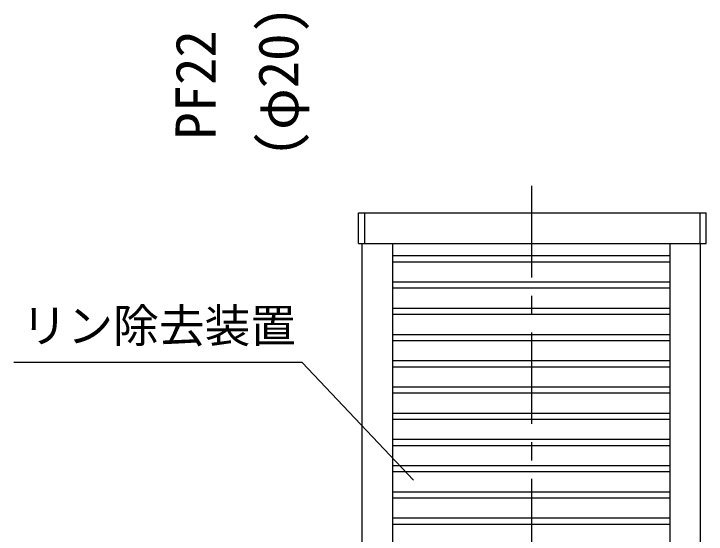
# Model space of a CAD drawing. Units: millimetres, scale not verified. Extents: x -22839 to 8910, y -6308 to 6308.
# Drawn here: x -668 to 467, y 3871 to 4724 of the extents above; entities that cross this region are included whole.
import ezdxf
from ezdxf.enums import TextEntityAlignment as Align

# ---------------------------------------------------------------- set-up
doc = ezdxf.new("R2010")
doc.units = ezdxf.units.MM
doc.header["$LTSCALE"] = 30
doc.linetypes.add('CHAIN1', pattern=[8, 5, -1, 1, -1])
doc.layers.add('0-2_機器', color=3, linetype='Continuous', lineweight=25)
doc.styles.add('ＭＳ ゴシック', font='')
doc.styles.get('ＭＳ ゴシック').set_extended_font_data('MS Gothic')

msp = doc.modelspace()

# ---------------------------------------------------------------- linework, layer by layer
at = {"layer": '0-2_機器', "linetype": 'CHAIN1'}
msp.add_line((180.92, 4441.97), (180.92, 3433.44), dxfattribs=at)
at = {"layer": '0-2_機器'}
for p, q in [((-102.52, 4347.71), (-102.52, 4397.71)), ((-102.52, 4397.71), (467.48, 4397.71)), ((-92.52, 4347.71), (-92.52, 4397.71)), ((457.48, 4347.71), (457.48, 4397.71)), ((467.48, 4347.71), (467.48, 4397.71)), ((-102.52, 4347.71), (467.48, 4347.71)), ((-96.58, 3535.71), (-96.58, 4347.71)), ((-46.58, 3535.71), (-46.58, 4347.71)), ((408.42, 3535.71), (408.42, 4347.71)), ((458.42, 3535.71), (458.42, 4347.71)), ((-46.58, 4327.71), (408.42, 4327.71)), ((-46.58, 4317.71), (408.42, 4317.71)), ((-46.58, 4284.71), (408.42, 4284.71)), ((-46.58, 4274.71), (408.42, 4274.71)), ((-46.58, 4241.71), (408.42, 4241.71)), ((-46.58, 4231.71), (408.42, 4231.71)), ((-46.58, 4198.71), (408.42, 4198.71)), ((-46.58, 4188.71), (408.42, 4188.71)), ((-46.58, 4155.71), (408.42, 4155.71)), ((-46.58, 4145.71), (408.42, 4145.71)), ((-46.58, 4112.71), (408.42, 4112.71)), ((-46.58, 4102.71), (408.42, 4102.71)), ((-46.58, 4069.71), (408.42, 4069.71)), ((-46.58, 4059.71), (408.42, 4059.71)), ((-46.58, 4026.71), (408.42, 4026.71)), ((-46.58, 4016.71), (408.42, 4016.71)), ((-46.58, 3983.71), (408.42, 3983.71)), ((-46.58, 3973.71), (408.42, 3973.71)), ((-46.58, 3940.71), (408.42, 3940.71)), ((-46.58, 3930.71), (408.42, 3930.71)), ((-46.58, 3897.71), (408.42, 3897.71)), ((-46.58, 3887.71), (408.42, 3887.71))]:
    msp.add_line(p, q, dxfattribs=at)
at = {"layer": '0-2_機器', "color": 4}
for p, q in [((-195.28, 4152.33), (-667.87, 4152.33)), ((-12.7, 3959.79), (-195.28, 4152.33))]:
    msp.add_line(p, q, dxfattribs=at)

# ---------------------------------------------------------------- texts
at = {"layer": '0-2_機器', "color": 4, "style": 'ＭＳ ゴシック'}
for s, p in [('(φ20)', (-181.47, 4488.95)), ('PF22', (-317.01, 4517.71))]:
    msp.add_text(s, height=65.98, rotation=90, dxfattribs=at).set_placement(p, align=Align.BOTTOM_LEFT)
msp.add_text('リン除去装置', height=54.99, dxfattribs=at).set_placement((-655.16, 4168.93), align=Align.BOTTOM_LEFT)

doc.saveas('drawing.dxf')
